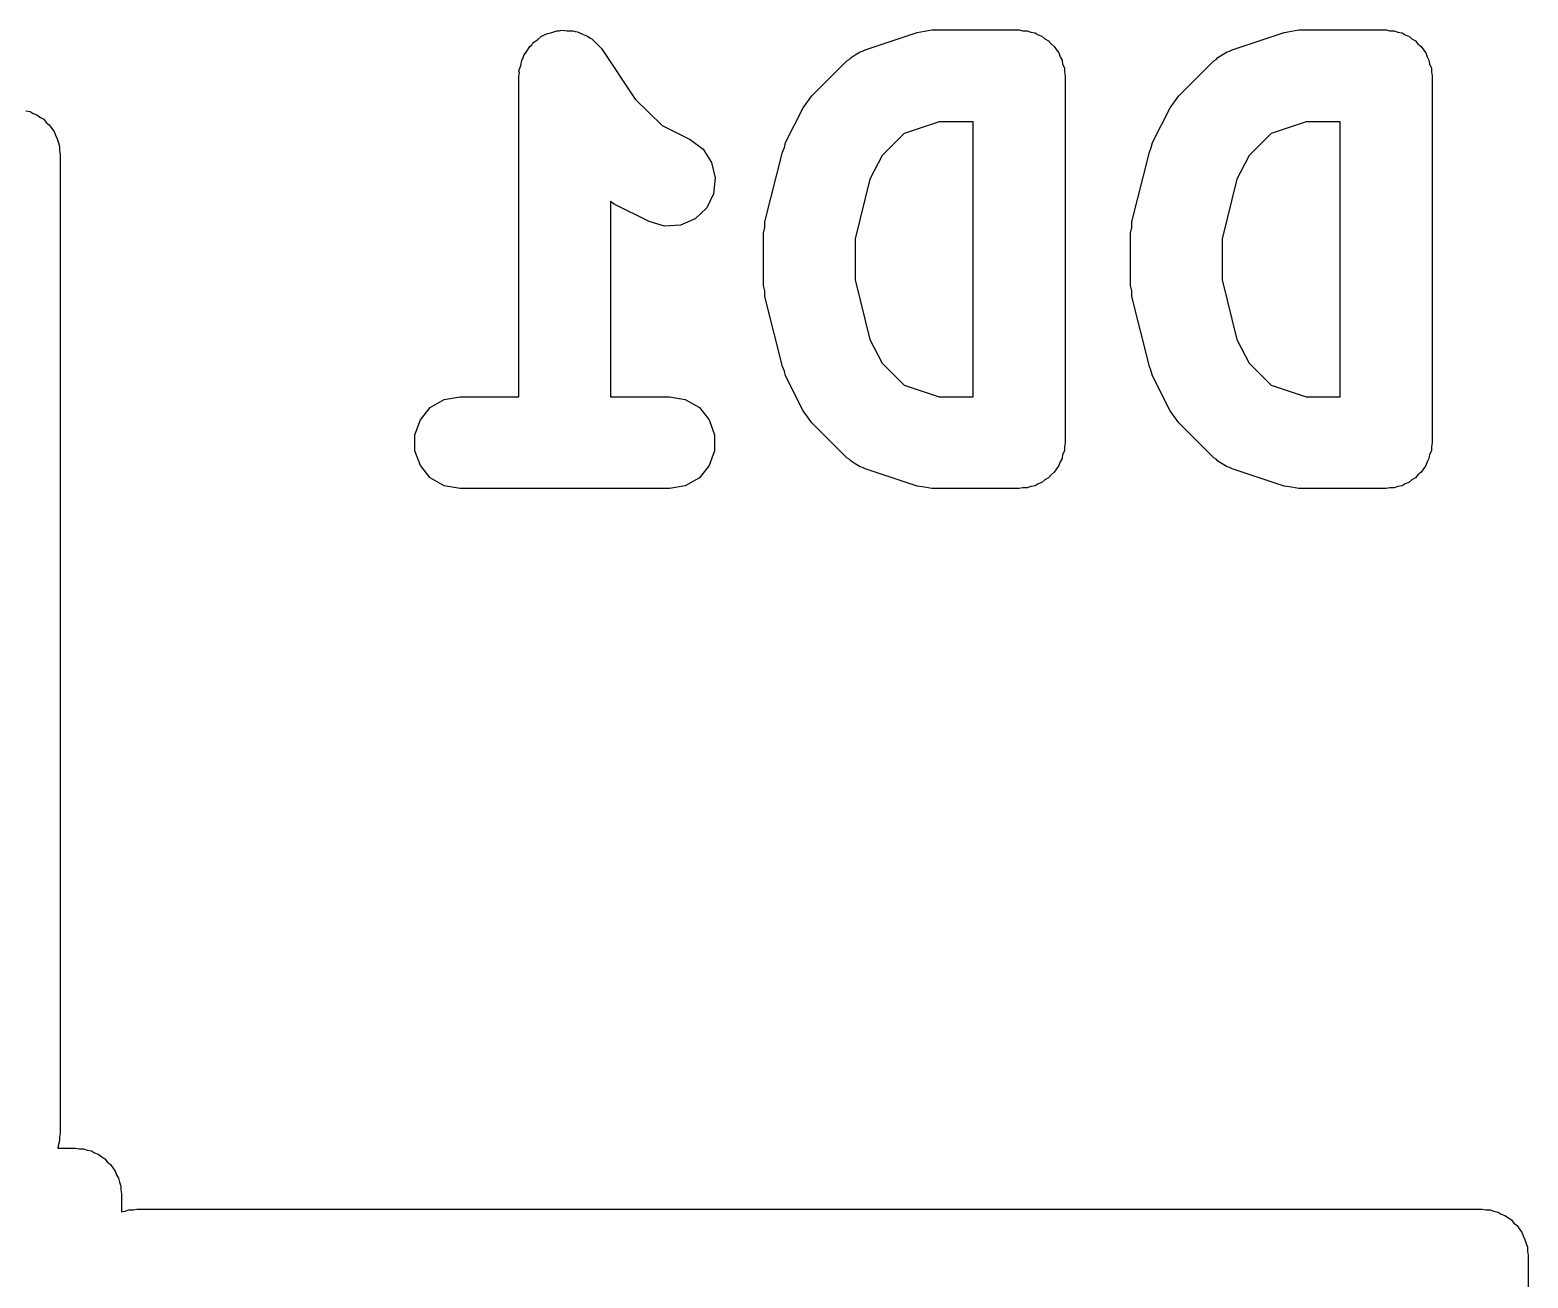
# Model space of a CAD drawing. Extents: x 100 to 214, y -112 to -50.
# Drawn here: x 114.126 to 116.575, y -90.238 to -88.196 of the extents above; entities that cross this region are included whole.
import ezdxf

# ---------------------------------------------------------------- set-up
doc = ezdxf.new("R2010")
doc.units = 0
doc.header["$MEASUREMENT"] = 0
doc.layers.add('BLACK', color=7, linetype='CONTINUOUS')

msp = doc.modelspace()

# ---------------------------------------------------------------- linework, layer by layer
at = {"layer": 'Black'}
for p, q in [((114.962, -88.2065), (114.966, -88.2051)), ((114.966, -88.2051), (114.97, -88.2027)), ((114.97, -88.2027), (114.979, -88.2006)), ((114.979, -88.2006), (114.987, -88.1976)), ((114.987, -88.1976), (114.991, -88.1976)), ((114.991, -88.1976), (114.995, -88.1966)), ((114.995, -88.1966), (115.004, -88.1976)), ((115.004, -88.1976), (115.013, -88.1976)), ((115.013, -88.1976), (115.017, -88.199)), ((115.017, -88.199), (115.021, -88.1994)), ((115.021, -88.1994), (115.029, -88.2034)), ((115.029, -88.2034), (115.037, -88.2065)), ((115.491, -88.2288), (115.576, -88.2003)), ((115.576, -88.2003), (115.588, -88.1985)), ((115.588, -88.1985), (115.6, -88.1964)), ((115.6, -88.1964), (115.743, -88.1964)), ((115.743, -88.1964), (115.749, -88.1976)), ((115.749, -88.1976), (115.756, -88.1976)), ((115.756, -88.1976), (115.762, -88.1998)), ((115.762, -88.1998), (115.769, -88.201)), ((115.769, -88.201), (115.774, -88.2042)), ((115.774, -88.2042), (115.78, -88.2065)), ((116.091, -88.2288), (116.176, -88.2003)), ((116.176, -88.2003), (116.188, -88.1985)), ((116.188, -88.1985), (116.2, -88.1964)), ((116.2, -88.1964), (116.343, -88.1964)), ((116.343, -88.1964), (116.349, -88.1976)), ((116.349, -88.1976), (116.356, -88.1976)), ((116.356, -88.1976), (116.362, -88.1998)), ((116.362, -88.1998), (116.369, -88.201)), ((116.369, -88.201), (116.374, -88.2042)), ((116.374, -88.2042), (116.38, -88.2065)), ((114.938, -88.231), (114.943, -88.2232)), ((114.943, -88.2232), (114.946, -88.2205)), ((114.946, -88.2205), (114.948, -88.2172)), ((114.948, -88.2172), (114.956, -88.2122)), ((114.956, -88.2122), (114.962, -88.2065)), ((115.037, -88.2065), (115.041, -88.2091)), ((115.041, -88.2091), (115.044, -88.211)), ((115.044, -88.211), (115.051, -88.2175)), ((115.051, -88.2175), (115.057, -88.2232)), ((115.057, -88.2232), (115.06, -88.2268)), ((115.06, -88.2268), (115.062, -88.2298)), ((115.062, -88.2298), (115.115, -88.3094)), ((115.483, -88.232), (115.487, -88.2309)), ((115.487, -88.2309), (115.491, -88.2288)), ((115.78, -88.2065), (115.785, -88.2107)), ((115.785, -88.2107), (115.791, -88.214)), ((115.791, -88.214), (115.795, -88.219)), ((115.795, -88.219), (115.8, -88.2232)), ((115.8, -88.2232), (115.804, -88.2289)), ((115.804, -88.2289), (115.808, -88.2339)), ((116.083, -88.232), (116.087, -88.2309)), ((116.087, -88.2309), (116.091, -88.2288)), ((116.38, -88.2065), (116.385, -88.2107)), ((116.385, -88.2107), (116.391, -88.214)), ((116.391, -88.214), (116.395, -88.219)), ((116.395, -88.219), (116.4, -88.2232)), ((116.4, -88.2232), (116.404, -88.2289)), ((116.404, -88.2289), (116.408, -88.2339)), ((114.925, -88.2632), (114.928, -88.2546)), ((114.928, -88.2546), (114.93, -88.2458)), ((114.93, -88.2458), (114.932, -88.2422)), ((114.932, -88.2422), (114.933, -88.2382)), ((114.933, -88.2382), (114.938, -88.231)), ((115.404, -88.3041), (115.461, -88.247)), ((115.461, -88.247), (115.465, -88.2445)), ((115.465, -88.2445), (115.468, -88.2413)), ((115.468, -88.2413), (115.475, -88.2371)), ((115.475, -88.2371), (115.483, -88.232)), ((115.808, -88.2339), (115.81, -88.2401)), ((115.81, -88.2401), (115.813, -88.2458)), ((115.813, -88.2458), (115.814, -88.2522)), ((115.814, -88.2522), (115.817, -88.2584)), ((116.004, -88.3041), (116.061, -88.247)), ((116.061, -88.247), (116.065, -88.2445)), ((116.065, -88.2445), (116.068, -88.2413)), ((116.068, -88.2413), (116.075, -88.2371)), ((116.075, -88.2371), (116.083, -88.232)), ((116.408, -88.2339), (116.41, -88.2401)), ((116.41, -88.2401), (116.413, -88.2458)), ((116.413, -88.2458), (116.414, -88.2522)), ((116.414, -88.2522), (116.417, -88.2584)), ((114.926, -88.2673), (114.925, -88.2632)), ((114.925, -88.2714), (114.926, -88.2673)), ((114.925, -88.7964), (114.925, -88.2714)), ((115.817, -88.2584), (115.817, -88.265)), ((115.817, -88.265), (115.818, -88.2714)), ((115.818, -88.2714), (115.818, -88.8714)), ((116.417, -88.2584), (116.417, -88.265)), ((116.417, -88.265), (116.418, -88.2714)), ((116.418, -88.2714), (116.418, -88.8714)), ((115.397, -88.3139), (115.404, -88.3041)), ((115.997, -88.3139), (116.004, -88.3041)), ((114.119, -88.3284), (114.126, -88.3295)), ((115.115, -88.3094), (115.159, -88.3526)), ((115.361, -88.3807), (115.39, -88.3236)), ((115.39, -88.3236), (115.397, -88.3139)), ((115.961, -88.3807), (115.99, -88.3236)), ((115.99, -88.3236), (115.997, -88.3139)), ((114.126, -88.3295), (114.131, -88.3328)), ((114.131, -88.3328), (114.137, -88.335)), ((114.137, -88.335), (114.143, -88.3393)), ((114.143, -88.3393), (114.148, -88.3425)), ((114.148, -88.3425), (114.152, -88.3476)), ((114.152, -88.3476), (114.157, -88.3518)), ((114.157, -88.3518), (114.161, -88.3575)), ((115.159, -88.3526), (115.205, -88.3758)), ((115.612, -88.3464), (115.555, -88.3656)), ((115.668, -88.3464), (115.612, -88.3464)), ((115.668, -88.7964), (115.668, -88.3464)), ((116.212, -88.3464), (116.155, -88.3656)), ((116.268, -88.3464), (116.212, -88.3464)), ((116.268, -88.7964), (116.268, -88.3464)), ((114.161, -88.3575), (114.165, -88.3625)), ((114.165, -88.3625), (114.167, -88.3687)), ((114.167, -88.3687), (114.17, -88.3743)), ((114.17, -88.3743), (114.172, -88.3808)), ((115.205, -88.3758), (115.226, -88.3913)), ((115.555, -88.3656), (115.519, -88.4016)), ((116.155, -88.3656), (116.119, -88.4016)), ((114.172, -88.3808), (114.174, -88.387)), ((114.174, -88.387), (114.174, -88.3935)), ((114.174, -88.3935), (114.175, -88.4)), ((114.175, -88.4), (114.175, -90)), ((115.226, -88.3913), (115.24, -88.413)), ((115.327, -88.5104), (115.356, -88.3961)), ((115.356, -88.3961), (115.359, -88.3886)), ((115.359, -88.3886), (115.361, -88.3807)), ((115.519, -88.4016), (115.499, -88.4405)), ((115.927, -88.5104), (115.956, -88.3961)), ((115.956, -88.3961), (115.959, -88.3886)), ((115.959, -88.3886), (115.961, -88.3807)), ((116.119, -88.4016), (116.099, -88.4405)), ((115.24, -88.413), (115.246, -88.4384)), ((115.246, -88.4384), (115.243, -88.4642)), ((115.499, -88.4405), (115.475, -88.5378)), ((116.099, -88.4405), (116.075, -88.5378)), ((115.243, -88.4642), (115.232, -88.4875)), ((115.081, -88.4814), (115.075, -88.4771)), ((115.075, -88.4771), (115.075, -88.7964)), ((115.138, -88.5099), (115.081, -88.4814)), ((115.232, -88.4875), (115.213, -88.5054)), ((115.163, -88.5174), (115.138, -88.5099)), ((115.189, -88.5158), (115.163, -88.5174)), ((115.213, -88.5054), (115.189, -88.5158)), ((115.325, -88.5286), (115.327, -88.5195)), ((115.327, -88.5195), (115.327, -88.5104)), ((115.925, -88.5286), (115.927, -88.5195)), ((115.927, -88.5195), (115.927, -88.5104)), ((115.325, -88.6143), (115.325, -88.5286)), ((115.475, -88.5378), (115.475, -88.6051)), ((115.925, -88.6143), (115.925, -88.5286)), ((116.075, -88.5378), (116.075, -88.6051)), ((115.327, -88.6233), (115.325, -88.6143)), ((115.475, -88.6051), (115.499, -88.7024)), ((115.927, -88.6233), (115.925, -88.6143)), ((116.075, -88.6051), (116.099, -88.7024)), ((115.327, -88.6325), (115.327, -88.6233)), ((115.356, -88.7468), (115.327, -88.6325)), ((115.927, -88.6325), (115.927, -88.6233)), ((115.956, -88.7468), (115.927, -88.6325)), ((115.499, -88.7024), (115.519, -88.7413)), ((116.099, -88.7024), (116.119, -88.7413)), ((115.519, -88.7413), (115.555, -88.7773)), ((116.119, -88.7413), (116.155, -88.7773)), ((115.359, -88.7543), (115.356, -88.7468)), ((115.361, -88.7621), (115.359, -88.7543)), ((115.39, -88.8193), (115.361, -88.7621)), ((115.959, -88.7543), (115.956, -88.7468)), ((115.961, -88.7621), (115.959, -88.7543)), ((115.99, -88.8193), (115.961, -88.7621)), ((115.555, -88.7773), (115.612, -88.7964)), ((116.155, -88.7773), (116.212, -88.7964)), ((114.764, -88.8339), (114.78, -88.814)), ((114.78, -88.814), (114.803, -88.801)), ((114.803, -88.801), (114.829, -88.7964)), ((114.829, -88.7964), (114.925, -88.7964)), ((115.075, -88.7964), (115.171, -88.7964)), ((115.171, -88.7964), (115.197, -88.801)), ((115.197, -88.801), (115.22, -88.814)), ((115.22, -88.814), (115.236, -88.8339)), ((115.612, -88.7964), (115.668, -88.7964)), ((116.212, -88.7964), (116.268, -88.7964)), ((114.755, -88.8584), (114.764, -88.8339)), ((115.236, -88.8339), (115.245, -88.8584)), ((115.397, -88.8289), (115.39, -88.8193)), ((115.404, -88.8387), (115.397, -88.8289)), ((115.461, -88.8959), (115.404, -88.8387)), ((115.997, -88.8289), (115.99, -88.8193)), ((116.004, -88.8387), (115.997, -88.8289)), ((116.061, -88.8959), (116.004, -88.8387)), ((114.755, -88.8845), (114.755, -88.8584)), ((115.245, -88.8584), (115.245, -88.8845)), ((114.764, -88.9089), (114.755, -88.8845)), ((115.245, -88.8845), (115.236, -88.9089)), ((115.814, -88.8906), (115.813, -88.8971)), ((115.817, -88.8845), (115.814, -88.8906)), ((115.818, -88.8714), (115.817, -88.8779)), ((115.817, -88.8779), (115.817, -88.8845)), ((116.414, -88.8906), (116.413, -88.8971)), ((116.417, -88.8845), (116.414, -88.8906)), ((116.418, -88.8714), (116.417, -88.8779)), ((116.417, -88.8779), (116.417, -88.8845)), ((114.78, -88.9289), (114.764, -88.9089)), ((115.236, -88.9089), (115.22, -88.9289)), ((115.465, -88.8984), (115.461, -88.8959)), ((115.468, -88.9016), (115.465, -88.8984)), ((115.475, -88.9058), (115.468, -88.9016)), ((115.483, -88.9108), (115.475, -88.9058)), ((115.487, -88.9119), (115.483, -88.9108)), ((115.491, -88.914), (115.487, -88.9119)), ((115.576, -88.9426), (115.491, -88.914)), ((115.804, -88.914), (115.8, -88.9196)), ((115.808, -88.9089), (115.804, -88.914)), ((115.81, -88.9028), (115.808, -88.9089)), ((115.813, -88.8971), (115.81, -88.9028)), ((116.065, -88.8984), (116.061, -88.8959)), ((116.068, -88.9016), (116.065, -88.8984)), ((116.075, -88.9058), (116.068, -88.9016)), ((116.083, -88.9108), (116.075, -88.9058)), ((116.087, -88.9119), (116.083, -88.9108)), ((116.091, -88.914), (116.087, -88.9119)), ((116.176, -88.9426), (116.091, -88.914)), ((116.404, -88.914), (116.4, -88.9196)), ((116.408, -88.9089), (116.404, -88.914)), ((116.41, -88.9028), (116.408, -88.9089)), ((116.413, -88.8971), (116.41, -88.9028)), ((114.803, -88.9419), (114.78, -88.9289)), ((115.22, -88.9289), (115.197, -88.9419)), ((115.774, -88.9386), (115.769, -88.9419)), ((115.78, -88.9364), (115.774, -88.9386)), ((115.785, -88.9322), (115.78, -88.9364)), ((115.791, -88.9289), (115.785, -88.9322)), ((115.795, -88.9239), (115.791, -88.9289)), ((115.8, -88.9196), (115.795, -88.9239)), ((116.374, -88.9386), (116.369, -88.9419)), ((116.38, -88.9364), (116.374, -88.9386)), ((116.385, -88.9322), (116.38, -88.9364)), ((116.391, -88.9289), (116.385, -88.9322)), ((116.395, -88.9239), (116.391, -88.9289)), ((116.4, -88.9196), (116.395, -88.9239)), ((114.829, -88.9464), (114.803, -88.9419)), ((115.171, -88.9464), (114.829, -88.9464)), ((115.197, -88.9419), (115.171, -88.9464)), ((115.588, -88.9443), (115.576, -88.9426)), ((115.6, -88.9464), (115.588, -88.9443)), ((115.743, -88.9464), (115.6, -88.9464)), ((115.749, -88.9453), (115.743, -88.9464)), ((115.756, -88.9453), (115.749, -88.9453)), ((115.762, -88.943), (115.756, -88.9453)), ((115.769, -88.9419), (115.762, -88.943)), ((116.188, -88.9443), (116.176, -88.9426)), ((116.2, -88.9464), (116.188, -88.9443)), ((116.343, -88.9464), (116.2, -88.9464)), ((116.349, -88.9453), (116.343, -88.9464)), ((116.356, -88.9453), (116.349, -88.9453)), ((116.362, -88.943), (116.356, -88.9453)), ((116.369, -88.9419), (116.362, -88.943)), ((114.174, -90.013), (114.172, -90.0192)), ((114.175, -90), (114.174, -90.0065)), ((114.174, -90.0065), (114.174, -90.013)), ((114.172, -90.0192), (114.171, -90.025)), ((114.171, -90.025), (114.2, -90.025)), ((114.2, -90.025), (114.206, -90.0261)), ((114.206, -90.0261), (114.213, -90.0261)), ((114.213, -90.0261), (114.219, -90.0284)), ((114.219, -90.0284), (114.226, -90.0295)), ((114.226, -90.0295), (114.231, -90.0328)), ((114.231, -90.0328), (114.237, -90.035)), ((114.237, -90.035), (114.243, -90.0393)), ((114.243, -90.0393), (114.248, -90.0425)), ((114.248, -90.0425), (114.252, -90.0476)), ((114.252, -90.0476), (114.257, -90.0518)), ((114.257, -90.0518), (114.261, -90.0575)), ((114.261, -90.0575), (114.265, -90.0625)), ((114.265, -90.0625), (114.267, -90.0687)), ((114.267, -90.0687), (114.27, -90.0743)), ((114.27, -90.0743), (114.272, -90.0808)), ((114.272, -90.0808), (114.274, -90.087)), ((114.274, -90.087), (114.274, -90.0935)), ((114.274, -90.0935), (114.275, -90.1)), ((114.275, -90.1), (114.275, -90.1294)), ((114.275, -90.1294), (114.281, -90.1284)), ((114.281, -90.1284), (114.287, -90.1261)), ((114.287, -90.1261), (114.294, -90.1261)), ((114.294, -90.1261), (114.3, -90.125)), ((114.3, -90.125), (116.5, -90.125)), ((116.5, -90.125), (116.506, -90.1261)), ((116.506, -90.1261), (116.513, -90.1261)), ((116.513, -90.1261), (116.519, -90.1284)), ((116.519, -90.1284), (116.526, -90.1295)), ((116.526, -90.1295), (116.531, -90.1328)), ((116.531, -90.1328), (116.537, -90.135)), ((116.537, -90.135), (116.543, -90.1393)), ((116.543, -90.1393), (116.548, -90.1425)), ((116.548, -90.1425), (116.552, -90.1476)), ((116.552, -90.1476), (116.557, -90.1518)), ((116.557, -90.1518), (116.561, -90.1575)), ((116.561, -90.1575), (116.565, -90.1625)), ((116.565, -90.1625), (116.567, -90.1687)), ((116.567, -90.1687), (116.57, -90.1743)), ((116.57, -90.1743), (116.572, -90.1808)), ((116.572, -90.1808), (116.574, -90.187)), ((116.574, -90.187), (116.574, -90.1935)), ((116.574, -90.1935), (116.575, -90.2)), ((116.575, -90.2), (116.575, -91.4))]:
    msp.add_line(p, q, dxfattribs=at)

doc.saveas('drawing.dxf')
